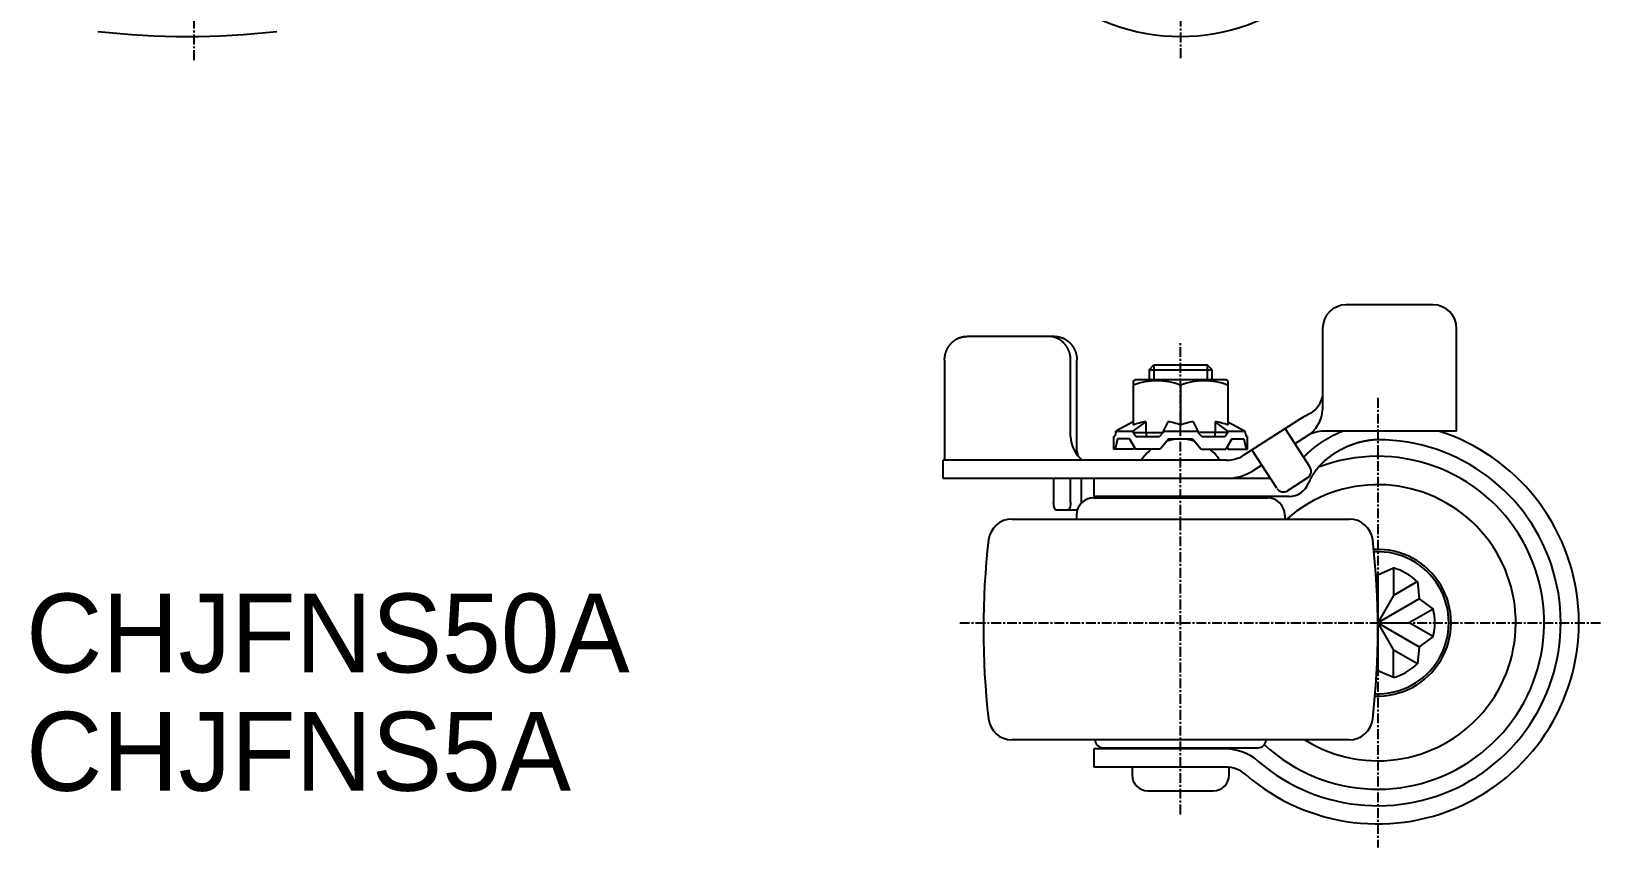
# Model space of a CAD drawing. Extents: x -3227 to -3023, y -915 to -606.
# Drawn here: x -3222.5 to -3023.3, y -915 to -811.5 of the extents above; entities that cross this region are included whole.
import ezdxf

# ---------------------------------------------------------------- set-up
doc = ezdxf.new("R2010")
doc.units = 0
doc.linetypes.add('CENTER', pattern=[2, 1.25, -0.25, 0.25, -0.25])
doc.layers.get('0').update_dxf_attribs({"linetype": 'CONTINUOUS'})
doc.layers.get('DEFPOINTS').update_dxf_attribs({"linetype": 'CONTINUOUS'})
doc.layers.add('CENTER', color=1, linetype='CENTER')

msp = doc.modelspace()

# ---------------------------------------------------------------- linework, layer by layer
at = {"color": 7, "linetype": 'CONTINUOUS'}
for p, q in [((-3044.82, -846.19), (-3055.82, -846.19)), ((-3092.79, -850.19), (-3103.91, -850.19)), ((-3058.82, -849.19), (-3058.82, -859.5)), ((-3041.82, -862.19), (-3041.82, -849.19)), ((-3106.73, -853.19), (-3106.73, -865.19)), ((-3090.76, -862.89), (-3090.76, -853.19)), ((-3089.97, -864.71), (-3089.97, -853.19)), ((-3080.82, -854.42), (-3080.19, -853.79)), ((-3080.82, -854.42), (-3072.82, -854.42)), ((-3080.82, -854.42), (-3080.82, -855.69)), ((-3080.19, -853.79), (-3073.44, -853.79)), ((-3072.82, -854.42), (-3073.44, -853.79)), ((-3072.82, -855.69), (-3072.82, -854.42)), ((-3082.82, -855.84), (-3082.57, -855.69)), ((-3082.82, -855.84), (-3082.82, -861.43)), ((-3071.07, -855.69), (-3082.57, -855.69)), ((-3076.82, -856.37), (-3076.82, -861.43)), ((-3070.82, -855.84), (-3071.07, -855.69)), ((-3070.82, -855.84), (-3070.82, -861.43)), ((-3085.03, -862.39), (-3085.14, -862.89)), ((-3082.82, -861), (-3085.03, -862.19)), ((-3085.03, -862.19), (-3082.83, -862.19)), ((-3085.03, -862.39), (-3085.03, -862.19)), ((-3082.83, -862.19), (-3081.21, -861)), ((-3082.83, -862.39), (-3082.83, -862.19)), ((-3082.83, -862.39), (-3082.46, -862.89)), ((-3082.83, -862.39), (-3079.02, -862.39)), ((-3081.21, -861), (-3081.21, -862.39)), ((-3081.21, -862.39), (-3081.13, -862.89)), ((-3079.02, -862.39), (-3079.5, -862.89)), ((-3078.42, -861), (-3079.02, -862.19)), ((-3079.02, -862.19), (-3074.62, -862.19)), ((-3079.02, -862.19), (-3079.02, -862.39)), ((-3075.21, -861), (-3074.62, -862.19)), ((-3074.62, -862.19), (-3074.62, -862.39)), ((-3074.62, -862.39), (-3074.14, -862.89)), ((-3070.81, -862.39), (-3074.62, -862.39)), ((-3072.42, -862.39), (-3072.51, -862.89)), ((-3070.81, -862.19), (-3072.42, -861)), ((-3072.42, -861), (-3072.42, -862.39)), ((-3070.81, -862.39), (-3071.17, -862.89)), ((-3070.82, -861), (-3068.61, -862.19)), ((-3070.81, -862.19), (-3068.61, -862.19)), ((-3070.81, -862.39), (-3070.81, -862.19)), ((-3068.83, -865.25), (-3062.05, -860.89)), ((-3068.61, -862.39), (-3068.61, -862.19)), ((-3068.61, -862.39), (-3068.49, -862.89)), ((-3060.42, -866.74), (-3063.56, -861.87)), ((-3041.82, -862.19), (-3058.64, -862.19)), ((-3085.32, -862.89), (-3085.14, -862.89)), ((-3085.32, -862.89), (-3085.32, -864.49)), ((-3082.8, -864.49), (-3085.32, -864.49)), ((-3084.81, -863.19), (-3085.12, -864.49)), ((-3083.31, -863.19), (-3084.81, -863.19)), ((-3083.31, -863.19), (-3082.53, -864.49)), ((-3082.74, -864.14), (-3082.8, -864.49)), ((-3079.41, -864.49), (-3082.53, -864.49)), ((-3082.46, -862.89), (-3079.5, -862.89)), ((-3078.32, -863.19), (-3079.41, -864.49)), ((-3078.32, -863.19), (-3075.32, -863.19)), ((-3075.32, -863.19), (-3074.23, -864.49)), ((-3074.23, -864.49), (-3071.1, -864.49)), ((-3074.14, -862.89), (-3071.17, -862.89)), ((-3074.14, -862.89), (-3071.17, -862.89)), ((-3070.32, -863.19), (-3071.1, -864.49)), ((-3070.89, -864.14), (-3070.83, -864.49)), ((-3070.83, -864.49), (-3068.32, -864.49)), ((-3070.32, -863.19), (-3068.82, -863.19)), ((-3068.82, -863.19), (-3068.51, -864.49)), ((-3068.49, -862.89), (-3068.32, -862.89)), ((-3068.32, -862.89), (-3068.49, -862.89)), ((-3068.32, -864.49), (-3068.32, -862.89)), ((-3060.81, -862.83), (-3062.32, -863.8)), ((-3070.99, -865.89), (-3106.91, -865.89)), ((-3106.91, -868.19), (-3106.91, -865.89)), ((-3064.63, -869.45), (-3067.77, -864.57)), ((-3066.52, -866.51), (-3067.58, -867.19)), ((-3065.44, -868.19), (-3106.91, -868.19)), ((-3092.92, -868.19), (-3092.92, -871.19)), ((-3090.76, -871.19), (-3090.76, -868.19)), ((-3089.39, -871.19), (-3089.39, -868.19)), ((-3087.82, -868.19), (-3087.82, -870.49)), ((-3060.72, -868.13), (-3063.25, -869.75)), ((-3063.11, -870.49), (-3087.82, -870.49)), ((-3083.82, -870.64), (-3083.82, -870.49)), ((-3080.82, -870.64), (-3080.82, -870.49)), ((-3072.82, -870.64), (-3072.82, -870.49)), ((-3092.58, -872.19), (-3089.92, -872.19)), ((-3087.82, -870.64), (-3065.82, -870.64)), ((-3098.19, -873.34), (-3055.44, -873.34)), ((-3090.02, -872.84), (-3090.02, -873.34)), ((-3063.62, -872.84), (-3063.62, -873.34)), ((-3052.01, -880.33), (-3051.82, -880.41)), ((-3051.82, -880.41), (-3049.82, -879.54)), ((-3051.82, -880.41), (-3051.82, -886.49)), ((-3049.82, -879.54), (-3049.82, -883.03)), ((-3046.8, -881.28), (-3049.82, -883.03)), ((-3046.8, -881.28), (-3046.55, -883.45)), ((-3049.82, -883.03), (-3051.82, -886.49)), ((-3046.55, -883.45), (-3051.82, -886.49)), ((-3046.55, -883.45), (-3044.8, -884.75)), ((-3044.8, -884.75), (-3047.82, -886.49)), ((-3051.82, -886.49), (-3051.82, -892.57)), ((-3051.82, -886.49), (-3046.55, -889.53)), ((-3051.82, -886.49), (-3049.82, -889.96)), ((-3051.82, -886.49), (-3047.82, -886.49)), ((-3044.8, -888.23), (-3047.82, -886.49)), ((-3044.8, -888.23), (-3046.55, -889.53)), ((-3046.8, -891.7), (-3049.82, -889.96)), ((-3049.82, -893.44), (-3049.82, -889.96)), ((-3046.55, -889.53), (-3046.8, -891.7)), ((-3051.82, -892.57), (-3052.01, -892.65)), ((-3049.82, -893.44), (-3051.82, -892.57)), ((-3055.44, -901.34), (-3098.19, -901.34)), ((-3086.66, -902.34), (-3066.98, -902.34)), ((-3083.82, -902.49), (-3083.82, -902.34)), ((-3080.82, -902.49), (-3080.82, -902.34)), ((-3072.82, -902.49), (-3072.82, -902.34)), ((-3071.13, -902.49), (-3087.82, -902.49)), ((-3087.82, -902.49), (-3087.82, -904.79)), ((-3083.82, -904.79), (-3087.82, -904.79)), ((-3071.13, -904.79), (-3087.82, -904.79)), ((-3082.97, -904.79), (-3082.97, -905.79)), ((-3070.67, -905.79), (-3070.67, -904.79)), ((-3080.97, -907.79), (-3072.67, -907.79))]:
    msp.add_line(p, q, dxfattribs=at)
at = {"color": 3, "linetype": 'CONTINUOUS'}
for p, q in [((-3080.19, -853.79), (-3080.19, -855.69)), ((-3073.44, -853.79), (-3073.44, -855.69))]:
    msp.add_line(p, q, dxfattribs=at)
at = {"color": 7, "linetype": 'CONTINUOUS'}
for points in [[(-3106.73, -853.19, 0), (-3106.73, -853.15, 0), (-3106.73, -853.12, 0), (-3106.73, -853.08, 0), (-3106.73, -853.04, 0), (-3106.73, -853.01, 0), (-3106.72, -852.97, 0), (-3106.72, -852.93, 0), (-3106.72, -852.9, 0), (-3106.71, -852.86, 0), (-3106.71, -852.82, 0), (-3106.7, -852.79, 0), (-3106.7, -852.75, 0), (-3106.69, -852.71, 0), (-3106.69, -852.68, 0), (-3106.68, -852.64, 0), (-3106.68, -852.61, 0), (-3106.67, -852.57, 0), (-3106.66, -852.53, 0), (-3106.65, -852.5, 0), (-3106.65, -852.46, 0), (-3106.64, -852.43, 0), (-3106.63, -852.39, 0), (-3106.62, -852.36, 0), (-3106.61, -852.32, 0), (-3106.6, -852.29, 0), (-3106.59, -852.25, 0), (-3106.58, -852.22, 0), (-3106.57, -852.18, 0), (-3106.55, -852.15, 0), (-3106.54, -852.11, 0), (-3106.53, -852.08, 0), (-3106.52, -852.04, 0), (-3106.5, -852.01, 0), (-3106.49, -851.98, 0), (-3106.47, -851.94, 0), (-3106.46, -851.91, 0), (-3106.44, -851.88, 0), (-3106.43, -851.84, 0), (-3106.41, -851.81, 0), (-3106.4, -851.78, 0), (-3106.38, -851.74, 0), (-3106.36, -851.71, 0), (-3106.35, -851.68, 0), (-3106.33, -851.65, 0), (-3106.31, -851.62, 0), (-3106.29, -851.59, 0), (-3106.27, -851.56, 0), (-3106.26, -851.52, 0), (-3106.24, -851.49, 0), (-3106.22, -851.46, 0), (-3106.2, -851.43, 0), (-3106.18, -851.4, 0), (-3106.15, -851.37, 0), (-3106.13, -851.35, 0), (-3106.11, -851.32, 0), (-3106.09, -851.29, 0), (-3106.07, -851.26, 0), (-3106.05, -851.23, 0), (-3106.02, -851.2, 0), (-3106, -851.18, 0), (-3105.98, -851.15, 0), (-3105.95, -851.12, 0), (-3105.93, -851.1, 0), (-3105.9, -851.07, 0), (-3105.88, -851.04, 0), (-3105.86, -851.02, 0), (-3105.83, -850.99, 0), (-3105.8, -850.97, 0), (-3105.78, -850.94, 0), (-3105.75, -850.92, 0), (-3105.73, -850.9, 0), (-3105.7, -850.87, 0), (-3105.67, -850.85, 0), (-3105.65, -850.83, 0), (-3105.62, -850.8, 0), (-3105.59, -850.78, 0), (-3105.56, -850.76, 0), (-3105.53, -850.74, 0), (-3105.51, -850.72, 0), (-3105.48, -850.7, 0), (-3105.45, -850.68, 0), (-3105.42, -850.66, 0), (-3105.39, -850.64, 0), (-3105.36, -850.62, 0), (-3105.33, -850.6, 0), (-3105.3, -850.58, 0), (-3105.27, -850.56, 0), (-3105.24, -850.55, 0), (-3105.21, -850.53, 0), (-3105.18, -850.51, 0), (-3105.15, -850.5, 0), (-3105.12, -850.48, 0), (-3105.09, -850.46, 0), (-3105.05, -850.45, 0), (-3105.02, -850.43, 0), (-3104.99, -850.42, 0), (-3104.96, -850.41, 0), (-3104.93, -850.39, 0), (-3104.89, -850.38, 0), (-3104.86, -850.37, 0), (-3104.83, -850.35, 0), (-3104.8, -850.34, 0), (-3104.76, -850.33, 0), (-3104.73, -850.32, 0), (-3104.7, -850.31, 0), (-3104.66, -850.3, 0), (-3104.63, -850.29, 0), (-3104.6, -850.28, 0), (-3104.56, -850.27, 0), (-3104.53, -850.26, 0), (-3104.5, -850.26, 0), (-3104.46, -850.25, 0), (-3104.43, -850.24, 0), (-3104.39, -850.24, 0), (-3104.36, -850.23, 0), (-3104.33, -850.22, 0), (-3104.29, -850.22, 0), (-3104.26, -850.21, 0), (-3104.22, -850.21, 0), (-3104.19, -850.21, 0), (-3104.15, -850.2, 0), (-3104.12, -850.2, 0), (-3104.08, -850.2, 0), (-3104.05, -850.19, 0), (-3104.02, -850.19, 0), (-3103.98, -850.19, 0), (-3103.95, -850.19, 0), (-3103.91, -850.19, 0)], [(-3090.76, -853.19, 0), (-3090.76, -853.15, 0), (-3090.76, -853.12, 0), (-3090.76, -853.08, 0), (-3090.76, -853.04, 0), (-3090.76, -853.01, 0), (-3090.76, -852.97, 0), (-3090.77, -852.93, 0), (-3090.77, -852.9, 0), (-3090.77, -852.86, 0), (-3090.78, -852.82, 0), (-3090.78, -852.79, 0), (-3090.79, -852.75, 0), (-3090.79, -852.71, 0), (-3090.8, -852.68, 0), (-3090.8, -852.64, 0), (-3090.81, -852.61, 0), (-3090.82, -852.57, 0), (-3090.82, -852.53, 0), (-3090.83, -852.5, 0), (-3090.84, -852.46, 0), (-3090.85, -852.43, 0), (-3090.86, -852.39, 0), (-3090.87, -852.36, 0), (-3090.88, -852.32, 0), (-3090.89, -852.29, 0), (-3090.9, -852.25, 0), (-3090.91, -852.22, 0), (-3090.92, -852.18, 0), (-3090.93, -852.15, 0), (-3090.94, -852.11, 0), (-3090.96, -852.08, 0), (-3090.97, -852.04, 0), (-3090.98, -852.01, 0), (-3091, -851.98, 0), (-3091.01, -851.94, 0), (-3091.03, -851.91, 0), (-3091.04, -851.88, 0), (-3091.06, -851.84, 0), (-3091.07, -851.81, 0), (-3091.09, -851.78, 0), (-3091.11, -851.74, 0), (-3091.12, -851.71, 0), (-3091.14, -851.68, 0), (-3091.16, -851.65, 0), (-3091.17, -851.62, 0), (-3091.19, -851.59, 0), (-3091.21, -851.56, 0), (-3091.23, -851.52, 0), (-3091.25, -851.49, 0), (-3091.27, -851.46, 0), (-3091.29, -851.43, 0), (-3091.31, -851.4, 0), (-3091.33, -851.37, 0), (-3091.35, -851.35, 0), (-3091.37, -851.32, 0), (-3091.4, -851.29, 0), (-3091.42, -851.26, 0), (-3091.44, -851.23, 0), (-3091.46, -851.2, 0), (-3091.49, -851.18, 0), (-3091.51, -851.15, 0), (-3091.53, -851.12, 0), (-3091.56, -851.1, 0), (-3091.58, -851.07, 0), (-3091.61, -851.04, 0), (-3091.63, -851.02, 0), (-3091.66, -850.99, 0), (-3091.68, -850.97, 0), (-3091.71, -850.94, 0), (-3091.73, -850.92, 0), (-3091.76, -850.9, 0), (-3091.79, -850.87, 0), (-3091.81, -850.85, 0), (-3091.84, -850.83, 0), (-3091.87, -850.8, 0), (-3091.9, -850.78, 0), (-3091.92, -850.76, 0), (-3091.95, -850.74, 0), (-3091.98, -850.72, 0), (-3092.01, -850.7, 0), (-3092.04, -850.68, 0), (-3092.07, -850.66, 0), (-3092.1, -850.64, 0), (-3092.13, -850.62, 0), (-3092.16, -850.6, 0), (-3092.19, -850.58, 0), (-3092.22, -850.56, 0), (-3092.25, -850.55, 0), (-3092.28, -850.53, 0), (-3092.31, -850.51, 0), (-3092.34, -850.5, 0), (-3092.37, -850.48, 0), (-3092.4, -850.46, 0), (-3092.43, -850.45, 0), (-3092.46, -850.43, 0), (-3092.5, -850.42, 0), (-3092.53, -850.41, 0), (-3092.56, -850.39, 0), (-3092.59, -850.38, 0), (-3092.63, -850.37, 0), (-3092.66, -850.35, 0), (-3092.69, -850.34, 0), (-3092.72, -850.33, 0), (-3092.76, -850.32, 0), (-3092.79, -850.31, 0), (-3092.82, -850.3, 0), (-3092.86, -850.29, 0), (-3092.89, -850.28, 0), (-3092.92, -850.27, 0), (-3092.96, -850.26, 0), (-3092.99, -850.26, 0), (-3093.02, -850.25, 0), (-3093.06, -850.24, 0), (-3093.09, -850.24, 0), (-3093.13, -850.23, 0), (-3093.16, -850.22, 0), (-3093.2, -850.22, 0), (-3093.23, -850.21, 0), (-3093.26, -850.21, 0), (-3093.3, -850.21, 0), (-3093.33, -850.2, 0), (-3093.37, -850.2, 0), (-3093.4, -850.2, 0), (-3093.44, -850.19, 0), (-3093.47, -850.19, 0), (-3093.51, -850.19, 0), (-3093.54, -850.19, 0), (-3093.57, -850.19, 0)], [(-3092.79, -850.19, 0), (-3092.75, -850.19, 0), (-3092.72, -850.19, 0), (-3092.68, -850.19, 0), (-3092.65, -850.19, 0), (-3092.62, -850.2, 0), (-3092.58, -850.2, 0), (-3092.55, -850.2, 0), (-3092.51, -850.21, 0), (-3092.48, -850.21, 0), (-3092.44, -850.21, 0), (-3092.41, -850.22, 0), (-3092.37, -850.22, 0), (-3092.34, -850.23, 0), (-3092.31, -850.24, 0), (-3092.27, -850.24, 0), (-3092.24, -850.25, 0), (-3092.2, -850.26, 0), (-3092.17, -850.26, 0), (-3092.14, -850.27, 0), (-3092.1, -850.28, 0), (-3092.07, -850.29, 0), (-3092.04, -850.3, 0), (-3092, -850.31, 0), (-3091.97, -850.32, 0), (-3091.94, -850.33, 0), (-3091.9, -850.34, 0), (-3091.87, -850.35, 0), (-3091.84, -850.37, 0), (-3091.81, -850.38, 0), (-3091.77, -850.39, 0), (-3091.74, -850.41, 0), (-3091.71, -850.42, 0), (-3091.68, -850.43, 0), (-3091.65, -850.45, 0), (-3091.61, -850.46, 0), (-3091.58, -850.48, 0), (-3091.55, -850.5, 0), (-3091.52, -850.51, 0), (-3091.49, -850.53, 0), (-3091.46, -850.55, 0), (-3091.43, -850.56, 0), (-3091.4, -850.58, 0), (-3091.37, -850.6, 0), (-3091.34, -850.62, 0), (-3091.31, -850.64, 0), (-3091.28, -850.66, 0), (-3091.25, -850.68, 0), (-3091.22, -850.7, 0), (-3091.19, -850.72, 0), (-3091.16, -850.74, 0), (-3091.14, -850.76, 0), (-3091.11, -850.78, 0), (-3091.08, -850.8, 0), (-3091.05, -850.83, 0), (-3091.03, -850.85, 0), (-3091, -850.87, 0), (-3090.97, -850.9, 0), (-3090.95, -850.92, 0), (-3090.92, -850.94, 0), (-3090.89, -850.97, 0), (-3090.87, -850.99, 0), (-3090.84, -851.02, 0), (-3090.82, -851.04, 0), (-3090.79, -851.07, 0), (-3090.77, -851.1, 0), (-3090.75, -851.12, 0), (-3090.72, -851.15, 0), (-3090.7, -851.18, 0), (-3090.68, -851.2, 0), (-3090.65, -851.23, 0), (-3090.63, -851.26, 0), (-3090.61, -851.29, 0), (-3090.59, -851.32, 0), (-3090.57, -851.35, 0), (-3090.54, -851.37, 0), (-3090.52, -851.4, 0), (-3090.5, -851.43, 0), (-3090.48, -851.46, 0), (-3090.46, -851.49, 0), (-3090.44, -851.52, 0), (-3090.43, -851.56, 0), (-3090.41, -851.59, 0), (-3090.39, -851.62, 0), (-3090.37, -851.65, 0), (-3090.35, -851.68, 0), (-3090.34, -851.71, 0), (-3090.32, -851.74, 0), (-3090.3, -851.78, 0), (-3090.29, -851.81, 0), (-3090.27, -851.84, 0), (-3090.25, -851.88, 0), (-3090.24, -851.91, 0), (-3090.23, -851.94, 0), (-3090.21, -851.98, 0), (-3090.2, -852.01, 0), (-3090.18, -852.04, 0), (-3090.17, -852.08, 0), (-3090.16, -852.11, 0), (-3090.15, -852.15, 0), (-3090.13, -852.18, 0), (-3090.12, -852.22, 0), (-3090.11, -852.25, 0), (-3090.1, -852.29, 0), (-3090.09, -852.32, 0), (-3090.08, -852.36, 0), (-3090.07, -852.39, 0), (-3090.06, -852.43, 0), (-3090.05, -852.46, 0), (-3090.05, -852.5, 0), (-3090.04, -852.53, 0), (-3090.03, -852.57, 0), (-3090.02, -852.61, 0), (-3090.02, -852.64, 0), (-3090.01, -852.68, 0), (-3090, -852.71, 0), (-3090, -852.75, 0), (-3089.99, -852.79, 0), (-3089.99, -852.82, 0), (-3089.99, -852.86, 0), (-3089.98, -852.9, 0), (-3089.98, -852.93, 0), (-3089.98, -852.97, 0), (-3089.97, -853.01, 0), (-3089.97, -853.04, 0), (-3089.97, -853.08, 0), (-3089.97, -853.12, 0), (-3089.97, -853.15, 0), (-3089.97, -853.19, 0)], [(-3056.24, -862.19, 0), (-3056.28, -862.21, 0), (-3056.33, -862.23, 0), (-3056.38, -862.25, 0), (-3056.42, -862.27, 0), (-3056.47, -862.29, 0), (-3056.51, -862.31, 0), (-3056.56, -862.33, 0), (-3056.61, -862.35, 0), (-3056.65, -862.37, 0), (-3056.7, -862.39, 0), (-3056.75, -862.41, 0), (-3056.79, -862.43, 0), (-3056.84, -862.46, 0), (-3056.88, -862.48, 0), (-3056.93, -862.5, 0), (-3056.97, -862.52, 0), (-3057.02, -862.54, 0), (-3057.06, -862.56, 0), (-3057.11, -862.58, 0), (-3057.15, -862.61, 0), (-3057.2, -862.63, 0), (-3057.24, -862.65, 0), (-3057.29, -862.67, 0), (-3057.33, -862.69, 0), (-3057.38, -862.72, 0), (-3057.42, -862.74, 0), (-3057.47, -862.76, 0), (-3057.51, -862.78, 0), (-3057.56, -862.81, 0), (-3057.6, -862.83, 0), (-3057.64, -862.85, 0), (-3057.69, -862.88, 0), (-3057.73, -862.9, 0), (-3057.78, -862.92, 0), (-3057.82, -862.95, 0), (-3057.86, -862.97, 0), (-3057.91, -862.99, 0), (-3057.95, -863.02, 0), (-3057.99, -863.04, 0), (-3058.03, -863.07, 0), (-3058.08, -863.09, 0), (-3058.12, -863.12, 0), (-3058.16, -863.14, 0), (-3058.21, -863.16, 0), (-3058.25, -863.19, 0), (-3058.29, -863.21, 0), (-3058.33, -863.24, 0), (-3058.37, -863.26, 0), (-3058.42, -863.29, 0), (-3058.46, -863.31, 0), (-3058.5, -863.34, 0), (-3058.54, -863.36, 0), (-3058.58, -863.39, 0), (-3058.62, -863.41, 0), (-3058.66, -863.44, 0), (-3058.7, -863.47, 0), (-3058.74, -863.49, 0), (-3058.79, -863.52, 0), (-3058.83, -863.54, 0), (-3058.87, -863.57, 0), (-3058.91, -863.59, 0), (-3058.95, -863.62, 0), (-3058.99, -863.65, 0), (-3059.03, -863.67, 0), (-3059.06, -863.7, 0), (-3059.1, -863.73, 0), (-3059.14, -863.75, 0), (-3059.18, -863.78, 0), (-3059.22, -863.81, 0), (-3059.26, -863.83, 0), (-3059.3, -863.86, 0), (-3059.34, -863.89, 0), (-3059.38, -863.91, 0), (-3059.41, -863.94, 0), (-3059.45, -863.97, 0), (-3059.49, -864, 0), (-3059.53, -864.02, 0), (-3059.57, -864.05, 0), (-3059.6, -864.08, 0), (-3059.64, -864.11, 0), (-3059.68, -864.13, 0), (-3059.71, -864.16, 0), (-3059.75, -864.19, 0), (-3059.79, -864.22, 0), (-3059.82, -864.25, 0), (-3059.86, -864.27, 0), (-3059.9, -864.3, 0), (-3059.93, -864.33, 0), (-3059.97, -864.36, 0), (-3060, -864.39, 0), (-3060.04, -864.42, 0), (-3060.07, -864.44, 0), (-3060.11, -864.47, 0), (-3060.14, -864.5, 0), (-3060.18, -864.53, 0), (-3060.21, -864.56, 0), (-3060.25, -864.59, 0), (-3060.28, -864.62, 0), (-3060.31, -864.65, 0), (-3060.35, -864.68, 0), (-3060.38, -864.7, 0), (-3060.41, -864.73, 0), (-3060.45, -864.76, 0), (-3060.48, -864.79, 0), (-3060.51, -864.82, 0), (-3060.55, -864.85, 0), (-3060.58, -864.88, 0), (-3060.61, -864.91, 0), (-3060.64, -864.94, 0), (-3060.68, -864.97, 0), (-3060.71, -865, 0), (-3060.74, -865.03, 0), (-3060.77, -865.06, 0), (-3060.8, -865.09, 0), (-3060.83, -865.12, 0), (-3060.86, -865.15, 0), (-3060.89, -865.18, 0), (-3060.92, -865.21, 0), (-3060.95, -865.24, 0), (-3060.98, -865.27, 0), (-3061.01, -865.3, 0), (-3061.04, -865.33, 0), (-3061.07, -865.36, 0), (-3061.1, -865.39, 0), (-3061.13, -865.42, 0), (-3061.16, -865.45, 0), (-3061.19, -865.48, 0), (-3061.22, -865.51, 0)], [(-3051.82, -863.29, 0), (-3051.9, -863.29, 0), (-3051.98, -863.3, 0), (-3052.07, -863.3, 0), (-3052.15, -863.31, 0), (-3052.23, -863.31, 0), (-3052.32, -863.32, 0), (-3052.4, -863.32, 0), (-3052.49, -863.33, 0), (-3052.57, -863.34, 0), (-3052.66, -863.35, 0), (-3052.74, -863.36, 0), (-3052.83, -863.37, 0), (-3052.91, -863.38, 0), (-3053, -863.4, 0), (-3053.09, -863.41, 0), (-3053.17, -863.42, 0), (-3053.26, -863.44, 0), (-3053.34, -863.46, 0), (-3053.43, -863.47, 0), (-3053.52, -863.49, 0), (-3053.6, -863.51, 0), (-3053.69, -863.53, 0), (-3053.78, -863.55, 0), (-3053.86, -863.57, 0), (-3053.95, -863.59, 0), (-3054.03, -863.61, 0), (-3054.12, -863.63, 0), (-3054.21, -863.65, 0), (-3054.29, -863.68, 0), (-3054.38, -863.7, 0), (-3054.47, -863.73, 0), (-3054.55, -863.75, 0), (-3054.64, -863.78, 0), (-3054.72, -863.81, 0), (-3054.81, -863.84, 0), (-3054.89, -863.87, 0), (-3054.98, -863.9, 0), (-3055.06, -863.93, 0), (-3055.15, -863.96, 0), (-3055.23, -863.99, 0), (-3055.32, -864.02, 0), (-3055.4, -864.06, 0), (-3055.49, -864.09, 0), (-3055.57, -864.12, 0), (-3055.65, -864.16, 0), (-3055.74, -864.2, 0), (-3055.82, -864.23, 0), (-3055.9, -864.27, 0), (-3055.98, -864.31, 0), (-3056.06, -864.35, 0), (-3056.15, -864.39, 0), (-3056.23, -864.43, 0), (-3056.31, -864.47, 0), (-3056.39, -864.51, 0), (-3056.47, -864.55, 0), (-3056.55, -864.59, 0), (-3056.63, -864.63, 0), (-3056.71, -864.68, 0), (-3056.79, -864.72, 0), (-3056.86, -864.77, 0), (-3056.94, -864.81, 0), (-3057.02, -864.86, 0), (-3057.09, -864.9, 0), (-3057.17, -864.95, 0), (-3057.25, -865, 0), (-3057.32, -865.05, 0), (-3057.4, -865.09, 0), (-3057.47, -865.14, 0), (-3057.54, -865.19, 0), (-3057.62, -865.24, 0), (-3057.69, -865.29, 0), (-3057.76, -865.34, 0), (-3057.83, -865.4, 0), (-3057.9, -865.45, 0), (-3057.97, -865.5, 0), (-3058.04, -865.55, 0), (-3058.11, -865.61, 0), (-3058.18, -865.66, 0), (-3058.25, -865.72, 0), (-3058.31, -865.77, 0), (-3058.38, -865.82, 0), (-3058.45, -865.88, 0), (-3058.51, -865.94, 0), (-3058.57, -865.99, 0), (-3058.64, -866.05, 0), (-3058.7, -866.11, 0), (-3058.76, -866.16, 0), (-3058.82, -866.22, 0), (-3058.88, -866.28, 0), (-3058.94, -866.34, 0), (-3059, -866.4, 0), (-3059.06, -866.46, 0), (-3059.12, -866.52, 0), (-3059.17, -866.58, 0), (-3059.23, -866.64, 0), (-3059.29, -866.7, 0), (-3059.34, -866.76, 0), (-3059.39, -866.82, 0), (-3059.45, -866.88, 0), (-3059.5, -866.94, 0), (-3059.55, -867.01, 0), (-3059.6, -867.07, 0), (-3059.65, -867.13, 0), (-3059.7, -867.19, 0), (-3059.74, -867.26, 0), (-3059.79, -867.32, 0), (-3059.84, -867.38, 0), (-3059.88, -867.44, 0), (-3059.92, -867.51, 0), (-3059.97, -867.57, 0), (-3060.01, -867.64, 0), (-3060.05, -867.7, 0), (-3060.09, -867.76, 0), (-3060.13, -867.83, 0), (-3060.17, -867.89, 0), (-3060.21, -867.96, 0), (-3060.24, -868.02, 0), (-3060.28, -868.09, 0), (-3060.31, -868.15, 0), (-3060.35, -868.22, 0), (-3060.38, -868.28, 0), (-3060.41, -868.35, 0), (-3060.44, -868.41, 0), (-3060.47, -868.48, 0), (-3060.5, -868.54, 0), (-3060.53, -868.61, 0), (-3060.55, -868.67, 0), (-3060.58, -868.74, 0)], [(-3106.73, -865.19, 0), (-3106.73, -865.2, 0), (-3106.73, -865.21, 0), (-3106.73, -865.22, 0), (-3106.73, -865.23, 0), (-3106.73, -865.23, 0), (-3106.73, -865.24, 0), (-3106.73, -865.25, 0), (-3106.73, -865.26, 0), (-3106.73, -865.27, 0), (-3106.73, -865.28, 0), (-3106.73, -865.29, 0), (-3106.73, -865.29, 0), (-3106.73, -865.3, 0), (-3106.73, -865.31, 0), (-3106.73, -865.32, 0), (-3106.73, -865.33, 0), (-3106.73, -865.34, 0), (-3106.73, -865.34, 0), (-3106.73, -865.35, 0), (-3106.73, -865.36, 0), (-3106.73, -865.37, 0), (-3106.73, -865.38, 0), (-3106.73, -865.39, 0), (-3106.73, -865.39, 0), (-3106.73, -865.4, 0), (-3106.73, -865.41, 0), (-3106.73, -865.42, 0), (-3106.73, -865.43, 0), (-3106.73, -865.44, 0), (-3106.73, -865.44, 0), (-3106.73, -865.45, 0), (-3106.73, -865.46, 0), (-3106.73, -865.47, 0), (-3106.73, -865.47, 0), (-3106.73, -865.48, 0), (-3106.73, -865.49, 0), (-3106.73, -865.5, 0), (-3106.73, -865.51, 0), (-3106.73, -865.51, 0), (-3106.73, -865.52, 0), (-3106.73, -865.53, 0), (-3106.73, -865.54, 0), (-3106.73, -865.54, 0), (-3106.73, -865.55, 0), (-3106.73, -865.56, 0), (-3106.73, -865.57, 0), (-3106.73, -865.57, 0), (-3106.73, -865.58, 0), (-3106.73, -865.59, 0), (-3106.73, -865.59, 0), (-3106.73, -865.6, 0), (-3106.73, -865.61, 0), (-3106.73, -865.62, 0), (-3106.73, -865.62, 0), (-3106.73, -865.63, 0), (-3106.73, -865.64, 0), (-3106.73, -865.64, 0), (-3106.73, -865.65, 0), (-3106.73, -865.65, 0), (-3106.73, -865.66, 0), (-3106.73, -865.67, 0), (-3106.73, -865.67, 0), (-3106.73, -865.68, 0), (-3106.74, -865.69, 0), (-3106.74, -865.69, 0), (-3106.74, -865.7, 0), (-3106.74, -865.7, 0), (-3106.74, -865.71, 0), (-3106.74, -865.72, 0), (-3106.74, -865.72, 0), (-3106.74, -865.73, 0), (-3106.74, -865.73, 0), (-3106.74, -865.74, 0), (-3106.74, -865.74, 0), (-3106.74, -865.75, 0), (-3106.74, -865.75, 0), (-3106.74, -865.76, 0), (-3106.74, -865.76, 0), (-3106.74, -865.77, 0), (-3106.74, -865.77, 0), (-3106.74, -865.78, 0), (-3106.74, -865.78, 0), (-3106.74, -865.79, 0), (-3106.74, -865.79, 0), (-3106.74, -865.8, 0), (-3106.74, -865.8, 0), (-3106.74, -865.8, 0), (-3106.74, -865.81, 0), (-3106.74, -865.81, 0), (-3106.74, -865.82, 0), (-3106.74, -865.82, 0), (-3106.74, -865.82, 0), (-3106.74, -865.83, 0), (-3106.74, -865.83, 0), (-3106.74, -865.83, 0), (-3106.74, -865.84, 0), (-3106.74, -865.84, 0), (-3106.74, -865.84, 0), (-3106.74, -865.85, 0), (-3106.74, -865.85, 0), (-3106.74, -865.85, 0), (-3106.74, -865.86, 0), (-3106.74, -865.86, 0), (-3106.74, -865.86, 0), (-3106.74, -865.86, 0), (-3106.74, -865.87, 0), (-3106.74, -865.87, 0), (-3106.74, -865.87, 0), (-3106.74, -865.87, 0), (-3106.74, -865.87, 0), (-3106.74, -865.88, 0), (-3106.74, -865.88, 0), (-3106.74, -865.88, 0), (-3106.74, -865.88, 0), (-3106.74, -865.88, 0), (-3106.74, -865.88, 0), (-3106.74, -865.88, 0), (-3106.74, -865.89, 0), (-3106.74, -865.89, 0), (-3106.74, -865.89, 0), (-3106.75, -865.89, 0), (-3106.75, -865.89, 0), (-3106.75, -865.89, 0), (-3106.75, -865.89, 0), (-3106.75, -865.89, 0), (-3106.75, -865.89, 0), (-3106.75, -865.89, 0), (-3106.75, -865.89, 0)], [(-3092.58, -872.19, 0), (-3092.58, -872.19, 0), (-3092.59, -872.19, 0), (-3092.59, -872.19, 0), (-3092.59, -872.19, 0), (-3092.6, -872.19, 0), (-3092.6, -872.19, 0), (-3092.61, -872.19, 0), (-3092.61, -872.19, 0), (-3092.61, -872.19, 0), (-3092.62, -872.18, 0), (-3092.62, -872.18, 0), (-3092.63, -872.18, 0), (-3092.63, -872.18, 0), (-3092.64, -872.18, 0), (-3092.64, -872.17, 0), (-3092.64, -872.17, 0), (-3092.65, -872.17, 0), (-3092.65, -872.17, 0), (-3092.66, -872.16, 0), (-3092.66, -872.16, 0), (-3092.66, -872.16, 0), (-3092.67, -872.16, 0), (-3092.67, -872.15, 0), (-3092.68, -872.15, 0), (-3092.68, -872.14, 0), (-3092.68, -872.14, 0), (-3092.69, -872.14, 0), (-3092.69, -872.13, 0), (-3092.7, -872.13, 0), (-3092.7, -872.12, 0), (-3092.7, -872.12, 0), (-3092.71, -872.12, 0), (-3092.71, -872.11, 0), (-3092.72, -872.11, 0), (-3092.72, -872.1, 0), (-3092.72, -872.1, 0), (-3092.73, -872.09, 0), (-3092.73, -872.08, 0), (-3092.73, -872.08, 0), (-3092.74, -872.07, 0), (-3092.74, -872.07, 0), (-3092.75, -872.06, 0), (-3092.75, -872.06, 0), (-3092.75, -872.05, 0), (-3092.76, -872.04, 0), (-3092.76, -872.04, 0), (-3092.76, -872.03, 0), (-3092.77, -872.02, 0), (-3092.77, -872.02, 0), (-3092.77, -872.01, 0), (-3092.78, -872, 0), (-3092.78, -871.99, 0), (-3092.78, -871.99, 0), (-3092.79, -871.98, 0), (-3092.79, -871.97, 0), (-3092.79, -871.96, 0), (-3092.8, -871.96, 0), (-3092.8, -871.95, 0), (-3092.8, -871.94, 0), (-3092.81, -871.93, 0), (-3092.81, -871.92, 0), (-3092.81, -871.92, 0), (-3092.82, -871.91, 0), (-3092.82, -871.9, 0), (-3092.82, -871.89, 0), (-3092.82, -871.88, 0), (-3092.83, -871.87, 0), (-3092.83, -871.86, 0), (-3092.83, -871.85, 0), (-3092.84, -871.84, 0), (-3092.84, -871.84, 0), (-3092.84, -871.83, 0), (-3092.84, -871.82, 0), (-3092.85, -871.81, 0), (-3092.85, -871.8, 0), (-3092.85, -871.79, 0), (-3092.85, -871.78, 0), (-3092.86, -871.77, 0), (-3092.86, -871.76, 0), (-3092.86, -871.75, 0), (-3092.86, -871.74, 0), (-3092.87, -871.73, 0), (-3092.87, -871.72, 0), (-3092.87, -871.71, 0), (-3092.87, -871.69, 0), (-3092.87, -871.68, 0), (-3092.88, -871.67, 0), (-3092.88, -871.66, 0), (-3092.88, -871.65, 0), (-3092.88, -871.64, 0), (-3092.88, -871.63, 0), (-3092.89, -871.62, 0), (-3092.89, -871.61, 0), (-3092.89, -871.6, 0), (-3092.89, -871.59, 0), (-3092.89, -871.57, 0), (-3092.89, -871.56, 0), (-3092.9, -871.55, 0), (-3092.9, -871.54, 0), (-3092.9, -871.53, 0), (-3092.9, -871.52, 0), (-3092.9, -871.5, 0), (-3092.9, -871.49, 0), (-3092.9, -871.48, 0), (-3092.91, -871.47, 0), (-3092.91, -871.46, 0), (-3092.91, -871.45, 0), (-3092.91, -871.43, 0), (-3092.91, -871.42, 0), (-3092.91, -871.41, 0), (-3092.91, -871.4, 0), (-3092.91, -871.39, 0), (-3092.91, -871.37, 0), (-3092.91, -871.36, 0), (-3092.91, -871.35, 0), (-3092.92, -871.34, 0), (-3092.92, -871.33, 0), (-3092.92, -871.31, 0), (-3092.92, -871.3, 0), (-3092.92, -871.29, 0), (-3092.92, -871.28, 0), (-3092.92, -871.26, 0), (-3092.92, -871.25, 0), (-3092.92, -871.24, 0), (-3092.92, -871.23, 0), (-3092.92, -871.22, 0), (-3092.92, -871.2, 0), (-3092.92, -871.19, 0)], [(-3090.76, -871.19, 0), (-3090.76, -871.2, 0), (-3090.76, -871.22, 0), (-3090.76, -871.23, 0), (-3090.76, -871.24, 0), (-3090.76, -871.25, 0), (-3090.76, -871.26, 0), (-3090.76, -871.28, 0), (-3090.76, -871.29, 0), (-3090.76, -871.3, 0), (-3090.76, -871.31, 0), (-3090.76, -871.33, 0), (-3090.76, -871.34, 0), (-3090.76, -871.35, 0), (-3090.76, -871.36, 0), (-3090.76, -871.37, 0), (-3090.76, -871.39, 0), (-3090.76, -871.4, 0), (-3090.77, -871.41, 0), (-3090.77, -871.42, 0), (-3090.77, -871.43, 0), (-3090.77, -871.45, 0), (-3090.77, -871.46, 0), (-3090.77, -871.47, 0), (-3090.77, -871.48, 0), (-3090.77, -871.49, 0), (-3090.77, -871.5, 0), (-3090.78, -871.52, 0), (-3090.78, -871.53, 0), (-3090.78, -871.54, 0), (-3090.78, -871.55, 0), (-3090.78, -871.56, 0), (-3090.78, -871.57, 0), (-3090.79, -871.59, 0), (-3090.79, -871.6, 0), (-3090.79, -871.61, 0), (-3090.79, -871.62, 0), (-3090.79, -871.63, 0), (-3090.79, -871.64, 0), (-3090.8, -871.65, 0), (-3090.8, -871.66, 0), (-3090.8, -871.67, 0), (-3090.8, -871.68, 0), (-3090.8, -871.69, 0), (-3090.81, -871.71, 0), (-3090.81, -871.72, 0), (-3090.81, -871.73, 0), (-3090.81, -871.74, 0), (-3090.82, -871.75, 0), (-3090.82, -871.76, 0), (-3090.82, -871.77, 0), (-3090.82, -871.78, 0), (-3090.82, -871.79, 0), (-3090.83, -871.8, 0), (-3090.83, -871.81, 0), (-3090.83, -871.82, 0), (-3090.84, -871.83, 0), (-3090.84, -871.84, 0), (-3090.84, -871.84, 0), (-3090.84, -871.85, 0), (-3090.85, -871.86, 0), (-3090.85, -871.87, 0), (-3090.85, -871.88, 0), (-3090.85, -871.89, 0), (-3090.86, -871.9, 0), (-3090.86, -871.91, 0), (-3090.86, -871.92, 0), (-3090.87, -871.92, 0), (-3090.87, -871.93, 0), (-3090.87, -871.94, 0), (-3090.88, -871.95, 0), (-3090.88, -871.96, 0), (-3090.88, -871.96, 0), (-3090.89, -871.97, 0), (-3090.89, -871.98, 0), (-3090.89, -871.99, 0), (-3090.9, -871.99, 0), (-3090.9, -872, 0), (-3090.9, -872.01, 0), (-3090.91, -872.02, 0), (-3090.91, -872.02, 0), (-3090.91, -872.03, 0), (-3090.92, -872.04, 0), (-3090.92, -872.04, 0), (-3090.92, -872.05, 0), (-3090.93, -872.06, 0), (-3090.93, -872.06, 0), (-3090.93, -872.07, 0), (-3090.94, -872.07, 0), (-3090.94, -872.08, 0), (-3090.95, -872.08, 0), (-3090.95, -872.09, 0), (-3090.95, -872.1, 0), (-3090.96, -872.1, 0), (-3090.96, -872.11, 0), (-3090.96, -872.11, 0), (-3090.97, -872.12, 0), (-3090.97, -872.12, 0), (-3090.98, -872.12, 0), (-3090.98, -872.13, 0), (-3090.98, -872.13, 0), (-3090.99, -872.14, 0), (-3090.99, -872.14, 0), (-3091, -872.14, 0), (-3091, -872.15, 0), (-3091, -872.15, 0), (-3091.01, -872.16, 0), (-3091.01, -872.16, 0), (-3091.02, -872.16, 0), (-3091.02, -872.16, 0), (-3091.02, -872.17, 0), (-3091.03, -872.17, 0), (-3091.03, -872.17, 0), (-3091.04, -872.17, 0), (-3091.04, -872.18, 0), (-3091.05, -872.18, 0), (-3091.05, -872.18, 0), (-3091.05, -872.18, 0), (-3091.06, -872.18, 0), (-3091.06, -872.19, 0), (-3091.07, -872.19, 0), (-3091.07, -872.19, 0), (-3091.07, -872.19, 0), (-3091.08, -872.19, 0), (-3091.08, -872.19, 0), (-3091.09, -872.19, 0), (-3091.09, -872.19, 0), (-3091.1, -872.19, 0), (-3091.1, -872.19, 0)], [(-3089.39, -871.19, 0), (-3089.39, -871.19, 0), (-3089.39, -871.19, 0), (-3089.39, -871.19, 0), (-3089.39, -871.19, 0), (-3089.39, -871.2, 0), (-3089.39, -871.2, 0), (-3089.39, -871.2, 0), (-3089.39, -871.2, 0), (-3089.39, -871.2, 0), (-3089.39, -871.2, 0), (-3089.39, -871.2, 0), (-3089.39, -871.2, 0), (-3089.39, -871.2, 0), (-3089.39, -871.2, 0), (-3089.39, -871.2, 0), (-3089.39, -871.21, 0), (-3089.39, -871.21, 0), (-3089.39, -871.21, 0), (-3089.39, -871.21, 0), (-3089.39, -871.21, 0), (-3089.39, -871.21, 0), (-3089.39, -871.21, 0), (-3089.39, -871.21, 0), (-3089.39, -871.21, 0), (-3089.39, -871.21, 0), (-3089.39, -871.21, 0), (-3089.39, -871.22, 0), (-3089.39, -871.22, 0), (-3089.39, -871.22, 0), (-3089.39, -871.22, 0), (-3089.39, -871.22, 0), (-3089.39, -871.22, 0), (-3089.39, -871.22, 0), (-3089.39, -871.22, 0), (-3089.39, -871.22, 0), (-3089.39, -871.22, 0), (-3089.39, -871.22, 0), (-3089.39, -871.23, 0), (-3089.39, -871.23, 0), (-3089.39, -871.23, 0), (-3089.39, -871.23, 0), (-3089.39, -871.23, 0), (-3089.39, -871.23, 0), (-3089.39, -871.23, 0), (-3089.39, -871.23, 0), (-3089.39, -871.23, 0), (-3089.39, -871.23, 0), (-3089.39, -871.23, 0), (-3089.39, -871.23, 0), (-3089.39, -871.24, 0), (-3089.39, -871.24, 0), (-3089.39, -871.24, 0), (-3089.39, -871.24, 0), (-3089.39, -871.24, 0), (-3089.39, -871.24, 0), (-3089.39, -871.24, 0), (-3089.39, -871.24, 0), (-3089.39, -871.24, 0), (-3089.39, -871.24, 0), (-3089.39, -871.24, 0), (-3089.39, -871.25, 0), (-3089.39, -871.25, 0), (-3089.39, -871.25, 0), (-3089.39, -871.25, 0), (-3089.39, -871.25, 0), (-3089.39, -871.25, 0), (-3089.39, -871.25, 0), (-3089.39, -871.25, 0), (-3089.39, -871.25, 0), (-3089.39, -871.25, 0), (-3089.39, -871.25, 0), (-3089.39, -871.26, 0), (-3089.39, -871.26, 0), (-3089.39, -871.26, 0), (-3089.39, -871.26, 0), (-3089.39, -871.26, 0), (-3089.39, -871.26, 0), (-3089.39, -871.26, 0), (-3089.39, -871.26, 0), (-3089.39, -871.26, 0), (-3089.39, -871.26, 0), (-3089.39, -871.26, 0), (-3089.39, -871.27, 0), (-3089.39, -871.27, 0), (-3089.39, -871.27, 0), (-3089.39, -871.27, 0), (-3089.39, -871.27, 0), (-3089.39, -871.27, 0), (-3089.39, -871.27, 0), (-3089.39, -871.27, 0), (-3089.39, -871.27, 0), (-3089.39, -871.27, 0), (-3089.39, -871.27, 0), (-3089.39, -871.27, 0), (-3089.39, -871.28, 0), (-3089.39, -871.28, 0), (-3089.39, -871.28, 0), (-3089.39, -871.28, 0), (-3089.39, -871.28, 0), (-3089.39, -871.28, 0), (-3089.39, -871.28, 0), (-3089.39, -871.28, 0), (-3089.39, -871.28, 0), (-3089.39, -871.28, 0), (-3089.39, -871.28, 0), (-3089.39, -871.29, 0), (-3089.39, -871.29, 0), (-3089.39, -871.29, 0), (-3089.39, -871.29, 0), (-3089.39, -871.29, 0), (-3089.39, -871.29, 0), (-3089.39, -871.29, 0), (-3089.39, -871.29, 0), (-3089.39, -871.29, 0), (-3089.39, -871.29, 0), (-3089.39, -871.29, 0), (-3089.39, -871.3, 0), (-3089.39, -871.3, 0), (-3089.39, -871.3, 0), (-3089.39, -871.3, 0), (-3089.39, -871.3, 0), (-3089.39, -871.3, 0), (-3089.39, -871.3, 0), (-3089.39, -871.3, 0), (-3089.39, -871.3, 0), (-3089.39, -871.3, 0), (-3089.39, -871.3, 0), (-3089.39, -871.31, 0)]]:
    msp.add_polyline3d(points, dxfattribs=at)
for centre, radius, start, end in [((-3076.82, -787.17), 25, 166.1428, 327.8593), ((-3202.74, -712.17), 100, 263.4885, 276.5115), ((-3055.82, -849.19), 3, 90, 180), ((-3044.82, -849.19), 3, 0, 90), ((-3079.82, -864.5), 8.67, 69.7438, 110.2562), ((-3073.82, -864.5), 8.67, 69.7438, 110.2562), ((-3062.3, -856.95), 3.59, 304.474, 345.7037), ((-3053.98, -873.44), 14.92, 114.9014, 122.7391), ((-3062.97, -859.28), 4.16, 301.3457, 356.9729), ((-3079.82, -869.56), 8.67, 99.2464, 110.2562), ((-3079.82, -869.56), 8.67, 69.7438, 80.7536), ((-3073.82, -869.56), 8.67, 99.2464, 110.2562), ((-3073.82, -869.56), 8.67, 69.7438, 80.7536), ((-3051.82, -886.49), 25.5, 229.1069, 72.3528), ((-3058.64, -866.19), 4, 90, 122.7616), ((-3086.76, -862.79), 4, 181.3777, 230.7393), ((-3076.82, -869.21), 6, 128.1771, 146.4427), ((-3076.82, -869.21), 6, 73.2716, 106.7284), ((-3076.82, -869.21), 6, 33.5573, 51.8229), ((-3051.82, -886.49), 23.2, 229.1069, 90), ((-3087.44, -864.46), 2.54, 185.7704, 201.353), ((-3070.99, -861.89), 4, 270, 302.7616), ((-3051.82, -886.49), 21.1, 227.0996, 110.9506), ((-3070.99, -861.89), 6.3, 270, 302.7616), ((-3051.82, -886.49), 25.5, 133.4292, 134.1394), ((-3061.26, -867.28), 1, 302.7616, 32.7616), ((-3051.82, -886.49), 21.1, 130.6926, 131.3177), ((-3063.79, -868.91), 1, 212.7616, 302.7616), ((-3051.82, -886.49), 17.5, 238.0566, 131.2857), ((-3063.11, -867.79), 2.7, 270, 339.4687), ((-3087.82, -872.84), 2.2, 90, 180), ((-3065.82, -872.84), 2.2, 0, 90), ((-3098.19, -876.34), 3, 90, 173.4885), ((-3055.44, -876.34), 3, 6.5115, 90), ((-3001.82, -887.34), 100, 173.4885, 186.5115), ((-3151.82, -887.34), 100, 353.4885, 6.5115), ((-3051.82, -886.49), 9.3, 267.3348, 92.6652), ((-3051.82, -886.49), 9, 267.4208, 92.5792), ((-3051.82, -886.49), 7.23, 46.0542, 73.9458), ((-3051.82, -886.49), 7.23, 346.0542, 13.9458), ((-3051.82, -886.49), 7.23, 286.0542, 313.9458), ((-3098.19, -898.34), 3, 186.5115, 270), ((-3055.44, -898.34), 3, 270, 353.4885), ((-3086.66, -901.34), 1, 183, 270), ((-3066.98, -901.34), 1, 270, 357), ((-3071.13, -908.79), 6.3, 49.1069, 90), ((-3080.97, -905.79), 2, 180, 270), ((-3072.67, -905.79), 2, 270, 0), ((-3071.13, -908.79), 4, 49.1069, 90), ((-3051.82, -886.49), 26.5, 223.6749, 223.6831)]:
    msp.add_arc(centre, radius, start, end, dxfattribs=at)
at = {"layer": 'CENTER', "color": 1, "linetype": 'CENTER'}
for p, q in [((-3201.89, -815.17), (-3201.89, -694.97)), ((-3076.82, -771.67), (-3076.82, -815.17)), ((-3076.82, -910.79), (-3076.82, -850.79)), ((-3051.82, -857.99), (-3051.82, -914.99)), ((-3104.82, -886.49), (-3023.32, -886.49))]:
    msp.add_line(p, q, dxfattribs=at)
at = {"layer": 'DEFPOINTS', "color": 0, "linetype": 'BYBLOCK'}
for p in [(-3070.99, -868.19), (-3067.58, -867.19), (-3060.42, -866.74), (-3064.63, -869.45), (-3063.25, -869.75)]:
    msp.add_point(p, dxfattribs=at)

# ---------------------------------------------------------------- texts
at = {"color": 7, "linetype": 'CONTINUOUS'}
for s, p in [('CHJFNS50A', (-3223.19, -892.79)), ('CHJFNS5A', (-3223.19, -907.79))]:
    msp.add_text(s, height=10, dxfattribs=at).set_placement(p)

doc.saveas('drawing.dxf')
